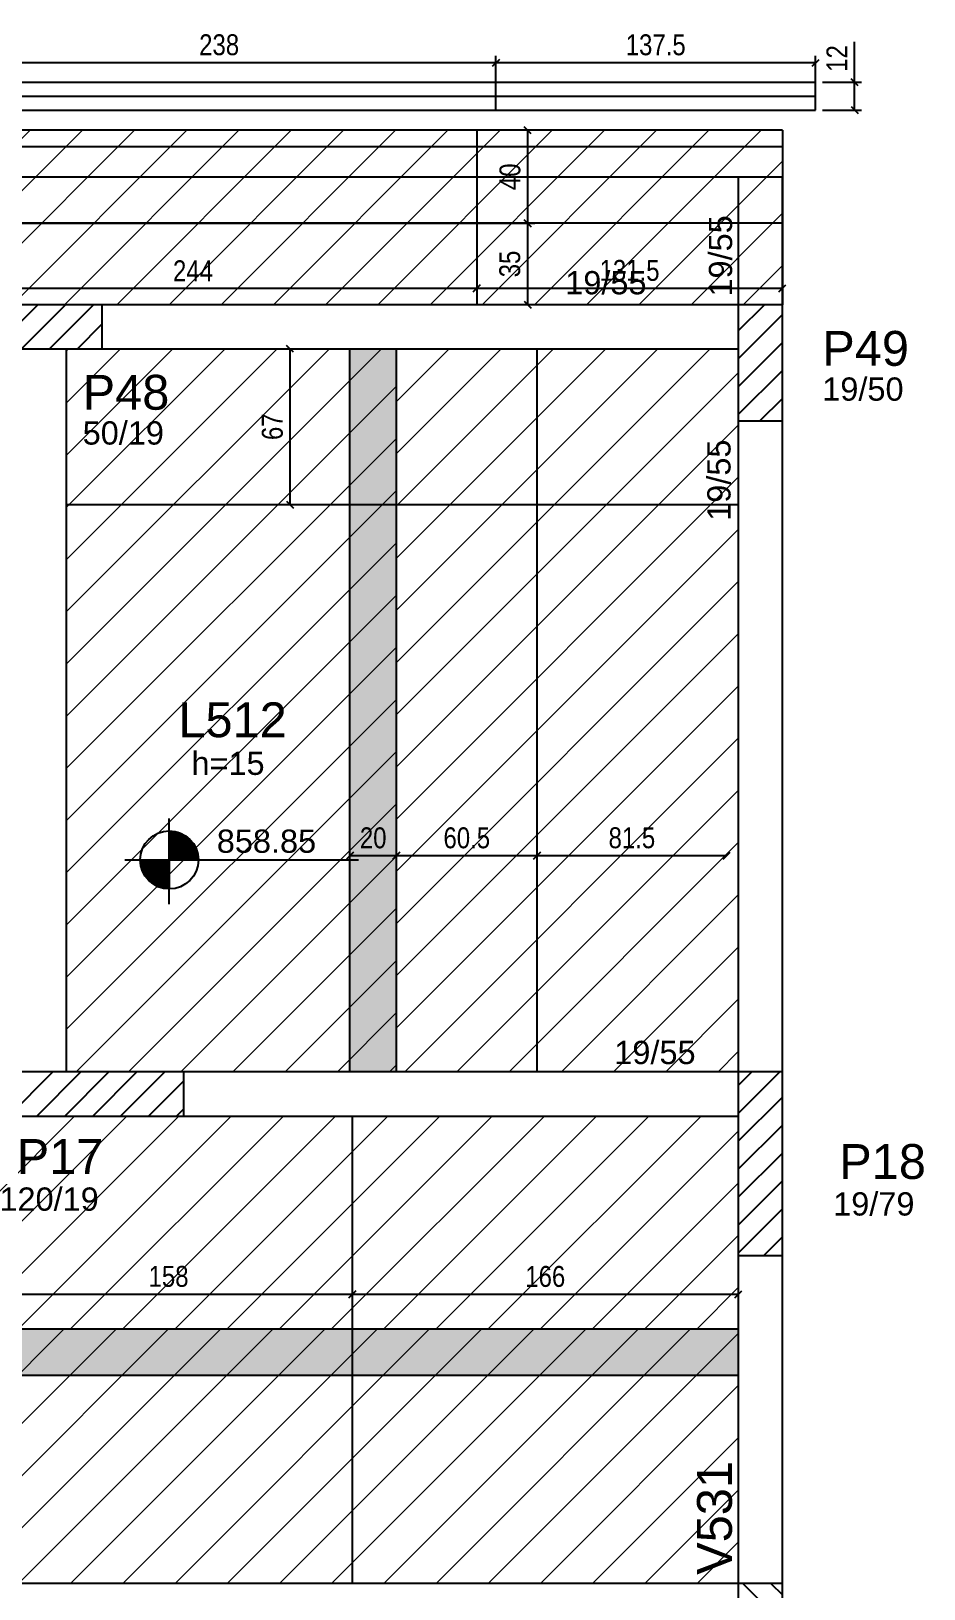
# Model space of a CAD drawing. Header units: millimetres. Extents: x 3536 to 7055, y 911 to 3688.
# Drawn here: x 6659 to 7043, y 2965 to 3635 of the extents above; entities that cross this region are included whole.
import ezdxf

# ---------------------------------------------------------------- set-up
doc = ezdxf.new("R2010")
doc.units = ezdxf.units.MM
for name, color, linetype in [('3', 3, 'Continuous'), ('4', 4, 'Continuous'), ('7', 7, 'Continuous'), ('COTA', 241, 'Continuous'), ('Painéis', 200, 'Continuous'), ('SARR_2.2x7', 40, 'Continuous')]:
    doc.layers.add(name, color=color, linetype=linetype)
doc.layers.add('Hachura', color=251, linetype='Continuous', lineweight=9)
doc.layers.add('REAPROVEITAMENTO', color=251, linetype='Continuous', lineweight=9)
doc.styles.add('COTA TECNICA-50', font='techl___.ttf', dxfattribs={"height": 9})
doc.styles.get("Standard").update_dxf_attribs({"font": 'arial.ttf'})
doc.dimstyles.new('COTA PAINEL-50', dxfattribs={"dimtxt": 9, "dimasz": 3, "dimexe": 3, "dimexo": 3, "dimgap": 3, "dimtad": 1, "dimdec": 1, "dimzin": 12, "dimdsep": 46, "dimtxsty": 'COTA TECNICA-50', "dimblk1": 'OBLIQUE', "dimblk2": 'OBLIQUE', "dimsah": 1, "dimcen": 0.9, "dimclrd": 4, "dimclre": 4, "dimclrt": 240, "dimadec": 1, "dimazin": 3, "dimtfac": 1, "dimtdec": 1, "dimtmove": 0, "dimatfit": 3, "dimfxl": 1, "dimtolj": 1, "dimtzin": 12, "dimarcsym": 0})

# ---------------------------------------------------------------- blocks, each defined once
blk = doc.blocks.new('_Oblique')
at = {"color": 0, "linetype": 'ByBlock', "lineweight": -2}
blk.add_line((-0.5, -0.5), (0.5, 0.5), dxfattribs=at)
blk = doc.blocks.new('*D204')
at = {"layer": 'COTA', "color": 4, "lineweight": -2, "transparency": 16777216}
blk.add_line((6638.72, 3091.32), (6796.72, 3091.32), dxfattribs=at)
at = {"layer": 'Defpoints', "color": 0, "transparency": 16777216}
for p in [(6638.72, 3091.32), (6796.72, 3091.32), (6796.72, 3091.32)]:
    blk.add_point(p, dxfattribs=at)
at = {"layer": 'COTA', "color": 4, "lineweight": -2, "transparency": 16777216, "xscale": 3, "yscale": 3, "zscale": 3, "rotation": 180}
blk.add_blockref('_Oblique', (6638.72, 3091.32), dxfattribs=at)
at = {"layer": 'COTA', "color": 4, "lineweight": -2, "transparency": 16777216, "xscale": 3, "yscale": 3, "zscale": 3}
blk.add_blockref('_Oblique', (6796.72, 3091.32), dxfattribs=at)
at = {"layer": 'COTA', "color": 240, "transparency": 16777216, "insert": (6717.72, 3098.94), "char_height": 9, "attachment_point": 5, "style": 'COTA TECNICA-50'}
blk.add_mtext('\\A1;158', dxfattribs=at)
blk = doc.blocks.new('*D205')
at = {"layer": 'COTA', "color": 4, "lineweight": -2, "transparency": 16777216}
blk.add_line((6796.72, 3091.32), (6962.72, 3091.32), dxfattribs=at)
at = {"layer": 'Defpoints', "color": 0, "transparency": 16777216}
for p in [(6796.72, 3091.32), (6962.72, 3091.32), (6962.72, 3091.32)]:
    blk.add_point(p, dxfattribs=at)
at = {"layer": 'COTA', "color": 4, "lineweight": -2, "transparency": 16777216, "xscale": 3, "yscale": 3, "zscale": 3, "rotation": 180}
blk.add_blockref('_Oblique', (6796.72, 3091.32), dxfattribs=at)
at = {"layer": 'COTA', "color": 4, "lineweight": -2, "transparency": 16777216, "xscale": 3, "yscale": 3, "zscale": 3}
blk.add_blockref('_Oblique', (6962.72, 3091.32), dxfattribs=at)
at = {"layer": 'COTA', "color": 240, "transparency": 16777216, "insert": (6879.72, 3098.91), "char_height": 9, "attachment_point": 5, "style": 'COTA TECNICA-50'}
blk.add_mtext('\\A1;166', dxfattribs=at)
blk = doc.blocks.new('*D219')
at = {"layer": 'COTA', "color": 4, "lineweight": -2, "transparency": 16777216}
blk.add_line((6795.72, 3279.96), (6815.72, 3279.96), dxfattribs=at)
at = {"layer": 'Defpoints', "color": 0, "transparency": 16777216}
for p in [(6795.72, 3279.96), (6815.72, 3279.96), (6815.72, 3279.96)]:
    blk.add_point(p, dxfattribs=at)
at = {"layer": 'COTA', "color": 4, "lineweight": -2, "transparency": 16777216, "xscale": 3, "yscale": 3, "zscale": 3, "rotation": 180}
blk.add_blockref('_Oblique', (6795.72, 3279.96), dxfattribs=at)
at = {"layer": 'COTA', "color": 4, "lineweight": -2, "transparency": 16777216, "xscale": 3, "yscale": 3, "zscale": 3}
blk.add_blockref('_Oblique', (6815.72, 3279.96), dxfattribs=at)
at = {"layer": 'COTA', "color": 240, "transparency": 16777216, "insert": (6805.72, 3287.55), "char_height": 9, "attachment_point": 5, "style": 'COTA TECNICA-50'}
blk.add_mtext('\\A1;20', dxfattribs=at)
blk = doc.blocks.new('*D220')
at = {"layer": 'COTA', "color": 4, "lineweight": -2, "transparency": 16777216}
blk.add_line((6815.72, 3279.96), (6876.22, 3279.96), dxfattribs=at)
at = {"layer": 'Defpoints', "color": 0, "transparency": 16777216}
for p in [(6815.72, 3279.96), (6876.22, 3279.96), (6876.22, 3279.96)]:
    blk.add_point(p, dxfattribs=at)
at = {"layer": 'COTA', "color": 4, "lineweight": -2, "transparency": 16777216, "xscale": 3, "yscale": 3, "zscale": 3, "rotation": 180}
blk.add_blockref('_Oblique', (6815.72, 3279.96), dxfattribs=at)
at = {"layer": 'COTA', "color": 4, "lineweight": -2, "transparency": 16777216, "xscale": 3, "yscale": 3, "zscale": 3}
blk.add_blockref('_Oblique', (6876.22, 3279.96), dxfattribs=at)
at = {"layer": 'COTA', "color": 240, "transparency": 16777216, "insert": (6845.97, 3287.56), "char_height": 9, "attachment_point": 5, "style": 'COTA TECNICA-50'}
blk.add_mtext('\\A1;60.5', dxfattribs=at)
blk = doc.blocks.new('*D48')
at = {"layer": 'COTA', "color": 4, "lineweight": -2, "transparency": 16777216}
blk.add_line((6769.98, 3430.94), (6769.98, 3497.94), dxfattribs=at)
at = {"layer": 'Defpoints', "color": 0, "transparency": 16777216}
for p in [(6769.98, 3497.94), (6769.98, 3497.94), (6769.98, 3430.94)]:
    blk.add_point(p, dxfattribs=at)
at = {"layer": 'COTA', "color": 4, "lineweight": -2, "transparency": 16777216, "xscale": 3, "yscale": 3, "zscale": 3}
for p, rotation in [((6769.98, 3497.94), 90), ((6769.98, 3430.94), 270)]:
    blk.add_blockref('_Oblique', p, dxfattribs=dict(at, rotation=rotation))
at = {"layer": 'COTA', "color": 240, "transparency": 16777216, "insert": (6762.39, 3464.44), "char_height": 9, "attachment_point": 5, "rotation": 90, "style": 'COTA TECNICA-50'}
blk.add_mtext('\\A1;67', dxfattribs=at)
blk = doc.blocks.new('*D49')
at = {"layer": 'COTA', "color": 4, "lineweight": -2, "transparency": 16777216}
blk.add_line((6876.22, 3279.96), (6957.72, 3279.96), dxfattribs=at)
at = {"layer": 'Defpoints', "color": 0, "transparency": 16777216}
for p in [(6876.22, 3279.96), (6957.72, 3279.96), (6957.72, 3279.96)]:
    blk.add_point(p, dxfattribs=at)
at = {"layer": 'COTA', "color": 4, "lineweight": -2, "transparency": 16777216, "xscale": 3, "yscale": 3, "zscale": 3, "rotation": 180}
blk.add_blockref('_Oblique', (6876.22, 3279.96), dxfattribs=at)
at = {"layer": 'COTA', "color": 4, "lineweight": -2, "transparency": 16777216, "xscale": 3, "yscale": 3, "zscale": 3}
blk.add_blockref('_Oblique', (6957.72, 3279.96), dxfattribs=at)
at = {"layer": 'COTA', "color": 240, "transparency": 16777216, "insert": (6916.97, 3287.58), "char_height": 9, "attachment_point": 5, "style": 'COTA TECNICA-50'}
blk.add_mtext('\\A1;81.5', dxfattribs=at)
blk = doc.blocks.new('*D335')
at = {"layer": 'COTA', "color": 4, "lineweight": -2, "transparency": 16777216}
blk.add_line((6981.72, 3523.94), (6850.22, 3523.94), dxfattribs=at)
at = {"layer": 'Defpoints', "color": 0, "transparency": 16777216}
for p in [(6850.22, 3523.94), (6850.22, 3523.94), (6981.72, 3523.94)]:
    blk.add_point(p, dxfattribs=at)
at = {"layer": 'COTA', "color": 4, "lineweight": -2, "transparency": 16777216, "xscale": 3, "yscale": 3, "zscale": 3, "rotation": 180}
blk.add_blockref('_Oblique', (6850.22, 3523.94), dxfattribs=at)
at = {"layer": 'COTA', "color": 4, "lineweight": -2, "transparency": 16777216, "xscale": 3, "yscale": 3, "zscale": 3}
blk.add_blockref('_Oblique', (6981.72, 3523.94), dxfattribs=at)
at = {"layer": 'COTA', "color": 240, "transparency": 16777216, "insert": (6915.97, 3531.63), "char_height": 9, "attachment_point": 5, "style": 'COTA TECNICA-50'}
blk.add_mtext('\\A1;131.5', dxfattribs=at)
blk = doc.blocks.new('*D336')
at = {"layer": 'COTA', "color": 4, "lineweight": -2, "transparency": 16777216}
for p, q in [((6606.22, 3526.1), (6606.22, 3526.94)), ((6850.22, 3523.94), (6606.22, 3523.94))]:
    blk.add_line(p, q, dxfattribs=at)
at = {"layer": 'Defpoints', "color": 0, "transparency": 16777216}
for p in [(6606.22, 3523.94), (6606.22, 3523.1), (6850.22, 3523.94)]:
    blk.add_point(p, dxfattribs=at)
at = {"layer": 'COTA', "color": 4, "lineweight": -2, "transparency": 16777216, "xscale": 3, "yscale": 3, "zscale": 3, "rotation": 180}
blk.add_blockref('_Oblique', (6606.22, 3523.94), dxfattribs=at)
at = {"layer": 'COTA', "color": 4, "lineweight": -2, "transparency": 16777216, "xscale": 3, "yscale": 3, "zscale": 3}
blk.add_blockref('_Oblique', (6850.22, 3523.94), dxfattribs=at)
at = {"layer": 'COTA', "color": 240, "transparency": 16777216, "insert": (6728.22, 3531.5), "char_height": 9, "attachment_point": 5, "style": 'COTA TECNICA-50'}
blk.add_mtext('\\A1;244', dxfattribs=at)
blk = doc.blocks.new('*D339')
at = {"layer": 'COTA', "color": 4, "lineweight": -2, "transparency": 16777216}
for p, q in [((3837.25, 3551.94), (6875.19, 3551.94)), ((6872.19, 3516.94), (6872.19, 3551.94))]:
    blk.add_line(p, q, dxfattribs=at)
at = {"layer": 'Defpoints', "color": 0, "transparency": 16777216}
for p in [(3834.25, 3551.94), (6872.19, 3551.94), (6872.19, 3516.94)]:
    blk.add_point(p, dxfattribs=at)
at = {"layer": 'COTA', "color": 4, "lineweight": -2, "transparency": 16777216, "xscale": 3, "yscale": 3, "zscale": 3}
for p, rotation in [((6872.19, 3551.94), 90), ((6872.19, 3516.94), 270)]:
    blk.add_blockref('_Oblique', p, dxfattribs=dict(at, rotation=rotation))
at = {"layer": 'COTA', "color": 240, "transparency": 16777216, "insert": (6864.49, 3534.44), "char_height": 9, "attachment_point": 5, "rotation": 90, "style": 'COTA TECNICA-50'}
blk.add_mtext('\\A1;35', dxfattribs=at)
blk = doc.blocks.new('*D328')
at = {"layer": 'COTA', "color": 4, "lineweight": -2, "transparency": 16777216}
blk.add_line((6872.19, 3551.94), (6872.19, 3591.94), dxfattribs=at)
at = {"layer": 'Defpoints', "color": 0, "transparency": 16777216}
for p in [(6872.19, 3591.94), (6872.19, 3591.94), (6872.19, 3551.94)]:
    blk.add_point(p, dxfattribs=at)
at = {"layer": 'COTA', "color": 4, "lineweight": -2, "transparency": 16777216, "xscale": 3, "yscale": 3, "zscale": 3}
for p, rotation in [((6872.19, 3591.94), 90), ((6872.19, 3551.94), 270)]:
    blk.add_blockref('_Oblique', p, dxfattribs=dict(at, rotation=rotation))
at = {"layer": 'COTA', "color": 240, "transparency": 16777216, "insert": (6864.59, 3571.94), "char_height": 9, "attachment_point": 5, "rotation": 90, "style": 'COTA TECNICA-50'}
blk.add_mtext('\\A1;40', dxfattribs=at)
blk = doc.blocks.new('*D331')
at = {"layer": 'COTA', "color": 4, "lineweight": -2, "transparency": 16777216}
for p, q in [((6858.47, 3608.24), (6858.47, 3623.96)), ((6995.97, 3620.96), (6858.47, 3620.96)), ((6995.97, 3608.24), (6995.97, 3623.96))]:
    blk.add_line(p, q, dxfattribs=at)
at = {"layer": 'Defpoints', "color": 0, "transparency": 16777216}
for p in [(6858.47, 3620.96), (6858.47, 3605.24), (6995.97, 3605.24)]:
    blk.add_point(p, dxfattribs=at)
at = {"layer": 'COTA', "color": 4, "lineweight": -2, "transparency": 16777216, "xscale": 3, "yscale": 3, "zscale": 3, "rotation": 180}
blk.add_blockref('_Oblique', (6858.47, 3620.96), dxfattribs=at)
at = {"layer": 'COTA', "color": 4, "lineweight": -2, "transparency": 16777216, "xscale": 3, "yscale": 3, "zscale": 3}
blk.add_blockref('_Oblique', (6995.97, 3620.96), dxfattribs=at)
at = {"layer": 'COTA', "color": 240, "transparency": 16777216, "insert": (6927.22, 3628.66), "char_height": 9, "attachment_point": 5, "style": 'COTA TECNICA-50'}
blk.add_mtext('\\A1;137.5', dxfattribs=at)
blk = doc.blocks.new('*D332')
at = {"layer": 'COTA', "color": 4, "lineweight": -2, "transparency": 16777216}
for p, q in [((6620.47, 3608.24), (6620.47, 3623.96)), ((6858.47, 3620.96), (6620.47, 3620.96)), ((6858.47, 3608.24), (6858.47, 3623.96))]:
    blk.add_line(p, q, dxfattribs=at)
at = {"layer": 'Defpoints', "color": 0, "transparency": 16777216}
for p in [(6620.47, 3620.96), (6620.47, 3605.24), (6858.47, 3605.24)]:
    blk.add_point(p, dxfattribs=at)
at = {"layer": 'COTA', "color": 4, "lineweight": -2, "transparency": 16777216, "xscale": 3, "yscale": 3, "zscale": 3, "rotation": 180}
blk.add_blockref('_Oblique', (6620.47, 3620.96), dxfattribs=at)
at = {"layer": 'COTA', "color": 4, "lineweight": -2, "transparency": 16777216, "xscale": 3, "yscale": 3, "zscale": 3}
blk.add_blockref('_Oblique', (6858.47, 3620.96), dxfattribs=at)
at = {"layer": 'COTA', "color": 240, "transparency": 16777216, "insert": (6739.47, 3628.68), "char_height": 9, "attachment_point": 5, "style": 'COTA TECNICA-50'}
blk.add_mtext('\\A1;238', dxfattribs=at)
blk = doc.blocks.new('*D341')
at = {"layer": 'COTA', "color": 4, "lineweight": -2, "transparency": 16777216}
for p, q in [((7012.71, 3612.63), (7012.71, 3630.01)), ((6998.97, 3612.63), (7015.71, 3612.63)), ((7012.71, 3600.63), (7012.71, 3612.63)), ((6998.97, 3600.63), (7015.71, 3600.63))]:
    blk.add_line(p, q, dxfattribs=at)
at = {"layer": 'Defpoints', "color": 0, "transparency": 16777216}
for p in [(6995.97, 3612.63), (7012.71, 3612.63), (6995.97, 3600.63)]:
    blk.add_point(p, dxfattribs=at)
at = {"layer": 'COTA', "color": 4, "lineweight": -2, "transparency": 16777216, "xscale": 3, "yscale": 3, "zscale": 3}
for p, rotation in [((7012.71, 3612.63), 90), ((7012.71, 3600.63), 270)]:
    blk.add_blockref('_Oblique', p, dxfattribs=dict(at, rotation=rotation))
at = {"layer": 'COTA', "color": 240, "transparency": 16777216, "insert": (7005.16, 3622.82), "char_height": 9, "attachment_point": 5, "rotation": 90, "style": 'COTA TECNICA-50'}
blk.add_mtext('\\A1;12', dxfattribs=at)

msp = doc.modelspace()

# ---------------------------------------------------------------- hatches: boundary and pattern name
at = {"layer": 'Hachura', "linetype": 'ByBlock'}
h = msp.add_hatch(color=256, dxfattribs=at)
h.dxf.hatch_style = 1
h.paths.add_polyline_path([(6795.72, 3186.94), (6815.72, 3186.94), (6815.72, 3497.94), (6795.72, 3497.94)])
h = msp.add_hatch(color=256, dxfattribs=at)
h.dxf.hatch_style = 1
h.paths.add_polyline_path([(6962.72, 3056.44), (6962.72, 3076.44), (6236.72, 3076.44), (6236.72, 3056.44)])
at = {"layer": 'REAPROVEITAMENTO', "linetype": 'ByBlock'}
h = msp.add_hatch(dxfattribs=at)
h.set_pattern_fill('ANSI31', color=256, scale=5, style=2)
h.set_pattern_definition([(45, (-2850.029, 1761.824), (-11.22532, 11.22532), [])])
h.paths.add_polyline_path([(6236.72, 3621.94), (6606.22, 3621.94), (6606.22, 3591.94), (6981.72, 3591.94), (6981.72, 3516.94), (6236.72, 3516.94)])
h = msp.add_hatch(dxfattribs=at)
h.set_pattern_fill('ANSI31', color=256, scale=5, style=2)
h.set_pattern_definition([(45, (399.212, 1420.771), (-11.22532, 11.22532), [])])
h.paths.add_polyline_path([(6815.72, 3497.94), (6673.72, 3497.94), (6673.72, 3186.89), (6815.72, 3186.89)])
h = msp.add_hatch(dxfattribs=at)
h.set_pattern_fill('ANSI31', color=256, scale=5, style=2)
h.set_pattern_definition([(45, (667.697, 88.718), (-11.22532, 11.22532), [])])
h.paths.add_polyline_path([(6962.72, 3497.94), (6815.72, 3497.94), (6815.72, 3186.89), (6962.72, 3186.89)])
h = msp.add_hatch(dxfattribs=at)
h.set_pattern_fill('ANSI31', color=256, scale=5, style=2)
h.set_pattern_definition([(45, (566.212, 940.824), (-11.22532, 11.22532), [])])
h.paths.add_polyline_path([(6962.72, 3076.44), (6962.72, 3167.94), (6236.72, 3167.94), (6236.72, 3076.44)])
h = msp.add_hatch(dxfattribs=at)
h.set_pattern_fill('ANSI31', color=256, scale=5, style=2)
h.set_pattern_definition([(45, (566.212, 831.324), (-11.22532, 11.22532), [])])
h.paths.add_polyline_path([(6236.72, 2966.94), (6962.72, 2966.94), (6962.72, 3076.44), (6236.72, 3076.44)])

# ---------------------------------------------------------------- linework, layer by layer
at = {"layer": '3', "linetype": 'Continuous', "ltscale": 15}
for p, q in [((6544.22, 3571.94), (6981.72, 3571.94)), ((6642.43, 3497.94), (6661.43, 3516.94)), ((6654.45, 3497.94), (6673.45, 3516.94)), ((6666.47, 3497.94), (6685.47, 3516.94)), ((6962.72, 3505.69), (6973.97, 3516.94)), ((6962.72, 3493.67), (6981.72, 3512.67)), ((6678.49, 3497.94), (6689.22, 3508.67)), ((6673.72, 3497.94), (6673.72, 3186.94)), ((6962.72, 3481.65), (6981.72, 3500.65)), ((6962.72, 3469.63), (6981.72, 3488.63)), ((6972.06, 3466.94), (6981.72, 3476.61)), ((6718.03, 3259.02), (6718.03, 3295.88)), ((6718.03, 3290.63), (6718.03, 3265.63)), ((6718.03, 3290.02), (6721.88, 3290.02)), ((6718.03, 3289.23), (6723.78, 3289.23)), ((6718.03, 3288.44), (6725.1, 3288.44)), ((6718.03, 3287.64), (6726.14, 3287.64)), ((6718.03, 3286.85), (6726.99, 3286.85)), ((6718.03, 3286.06), (6727.7, 3286.06)), ((6718.03, 3285.27), (6728.3, 3285.27)), ((6718.03, 3284.47), (6728.8, 3284.47)), ((6718.03, 3283.68), (6729.23, 3283.68)), ((6698.98, 3278.13), (6799.37, 3278.13)), ((6705.53, 3278.13), (6730.53, 3278.13)), ((6718.03, 3277.34), (6705.53, 3277.34)), ((6718.03, 3276.54), (6705.63, 3276.54)), ((6718.03, 3282.89), (6729.59, 3282.89)), ((6718.03, 3282.09), (6729.89, 3282.09)), ((6718.03, 3281.3), (6730.12, 3281.3)), ((6718.03, 3280.51), (6730.3, 3280.51)), ((6718.03, 3279.72), (6730.43, 3279.72)), ((6718.03, 3278.92), (6730.53, 3278.92)), ((6718.03, 3275.75), (6705.76, 3275.75)), ((6718.03, 3274.96), (6705.94, 3274.96)), ((6718.03, 3274.17), (6706.18, 3274.17)), ((6718.03, 3273.37), (6706.47, 3273.37)), ((6718.03, 3272.58), (6706.83, 3272.58)), ((6718.03, 3271.79), (6707.26, 3271.79)), ((6718.03, 3270.99), (6707.77, 3270.99)), ((6718.03, 3270.2), (6708.37, 3270.2)), ((6718.03, 3269.41), (6709.08, 3269.41)), ((6718.03, 3268.62), (6709.93, 3268.62)), ((6718.03, 3267.82), (6710.96, 3267.82)), ((6718.03, 3267.03), (6712.28, 3267.03)), ((6718.03, 3266.24), (6714.18, 3266.24)), ((6649.02, 3167.94), (6668.02, 3186.94)), ((6661.04, 3167.94), (6680.04, 3186.94)), ((6673.06, 3167.94), (6692.06, 3186.94)), ((6685.08, 3167.94), (6704.08, 3186.94)), ((6697.1, 3167.94), (6716.1, 3186.94)), ((6709.12, 3167.94), (6724.22, 3183.04)), ((6962.72, 3169.11), (6980.56, 3186.94)), ((6962.72, 3181.13), (6968.54, 3186.94)), ((6962.72, 3157.09), (6981.72, 3176.09)), ((6721.14, 3167.94), (6724.22, 3171.02)), ((6962.72, 3145.06), (6981.72, 3164.06)), ((6962.72, 3133.04), (6981.72, 3152.04)), ((6962.72, 3121.02), (6981.72, 3140.02)), ((6962.72, 3109), (6981.72, 3128)), ((6973.68, 3107.94), (6981.72, 3115.98)), ((6964.71, 2966.94), (6981.72, 2949.93)), ((6976.73, 2966.94), (6981.72, 2961.95))]:
    msp.add_line(p, q, dxfattribs=at)
at = {"layer": '3', "linetype": 'Continuous'}
for points in [[(6962.72, 3571.94), (6962.72, 3516.94)], [(6981.72, 3516.94), (6981.72, 3571.94)], [(6962.72, 3516.94), (6689.22, 3516.94)], [(6689.22, 3497.94), (6962.72, 3497.94)], [(6962.72, 3466.94), (6962.72, 3186.94)], [(6981.72, 3186.94), (6981.72, 3466.94)], [(6962.72, 3186.94), (6724.22, 3186.94)], [(6724.22, 3167.94), (6962.72, 3167.94)], [(6962.72, 3107.94), (6962.72, 2966.94)], [(6981.72, 2966.94), (6981.72, 3107.94)], [(6773.22, 2966.94), (6574.22, 2966.94)], [(6962.72, 2966.94), (6773.22, 2966.94)]]:
    msp.add_lwpolyline(points, dxfattribs=at)
msp.add_circle((6718.03, 3278.13), 12.5, dxfattribs=at)
at = {"layer": '7', "linetype": 'Continuous'}
for points in [[(6639.22, 3497.94), (6689.22, 3497.94), (6689.22, 3516.94), (6639.22, 3516.94), (6639.22, 3497.94)], [(6962.72, 3466.94), (6981.72, 3466.94), (6981.72, 3516.94), (6962.72, 3516.94), (6962.72, 3466.94)], [(6604.22, 3167.94), (6724.22, 3167.94), (6724.22, 3186.94), (6604.22, 3186.94), (6604.22, 3167.94)], [(6962.72, 3107.94), (6981.72, 3107.94), (6981.72, 3186.94), (6962.72, 3186.94), (6962.72, 3107.94)], [(6981.72, 2748.94), (6981.72, 2966.94), (6962.72, 2966.94), (6962.72, 2767.94), (6816.72, 2767.94), (6816.72, 2748.94), (6981.72, 2748.94)]]:
    msp.add_lwpolyline(points, dxfattribs=at)
at = {"layer": 'Painéis', "linetype": 'ByBlock'}
for p, q in [((6620.47, 3612.63), (6858.47, 3612.63)), ((6858.47, 3612.63), (6995.97, 3612.63)), ((6620.47, 3600.63), (6858.47, 3600.63)), ((6858.47, 3600.63), (6995.97, 3600.63))]:
    msp.add_line(p, q, dxfattribs=at)
at = {"layer": 'Painéis'}
for p, q in [((6858.47, 3600.63), (6858.47, 3612.63)), ((6858.47, 3600.63), (6858.47, 3612.63)), ((6995.97, 3600.63), (6995.97, 3612.63)), ((6981.72, 3591.94), (6606.22, 3591.94)), ((6850.22, 3591.94), (6850.22, 3516.94)), ((6981.72, 3591.94), (6981.72, 3516.94)), ((6981.72, 3551.94), (6236.72, 3551.94)), ((6795.72, 3186.94), (6795.72, 3497.94)), ((6815.72, 3186.94), (6815.72, 3497.94)), ((6876.22, 3186.94), (6876.22, 3497.94)), ((6673.72, 3430.94), (6962.72, 3430.94)), ((6796.72, 3167.94), (6796.72, 2966.94)), ((3823.72, 3076.44), (6962.72, 3076.44)), ((6236.72, 3056.44), (6962.72, 3056.44))]:
    msp.add_line(p, q, dxfattribs=at)
at = {"layer": 'SARR_2.2x7', "linetype": 'Continuous'}
for p, q in [((6620.47, 3606.63), (6858.47, 3606.63)), ((6858.47, 3606.63), (6995.97, 3606.63)), ((6606.22, 3584.94), (6850.22, 3584.94)), ((6850.22, 3584.94), (6981.72, 3584.94))]:
    msp.add_line(p, q, dxfattribs=at)

# ---------------------------------------------------------------- texts
at = {"layer": '3', "linetype": 'Continuous'}
for p in [(6960.07, 3520.43), (6959.4, 3423.97)]:
    msp.add_text('19/55', height=10, rotation=90, dxfattribs=at).set_placement(p)
for s, p in [('19/55', (6888.32, 3521.39)), ('19/50', (6998.85, 3475.64)), ('50/19', (6680.77, 3456.76)), ('h=15', (6727.55, 3314.69)), ('858.85', (6738.46, 3281.18)), ('19/55', (6909.41, 3190.31)), ('120/19', (6644.99, 3127.24)), ('19/79', (7003.54, 3125.16))]:
    msp.add_text(s, height=10, dxfattribs=at).set_placement(p)
at = {"layer": '4', "linetype": 'Continuous'}
for s, p in [('P49', (6998.85, 3490.64)), ('P48', (6680.77, 3471.76)), ('L512', (6721.93, 3330.89)), ('P17', (6652.41, 3143.06)), ('P18', (7006.15, 3140.9))]:
    msp.add_text(s, height=15, dxfattribs=at).set_placement(p)
msp.add_text('V531', height=15, rotation=90, dxfattribs=at).set_placement((6959.98, 2970.64))

# ---------------------------------------------------------------- dimensions: what is measured, and where the dimension line sits
at = {"layer": 'COTA'}
for base, p1, p2, angle, picture, middle in [((6620.47, 3620.96), (6858.47, 3605.24), (6620.47, 3605.24), 180, '*D332', (6739.47, 3628.68)), ((6858.47, 3620.96), (6995.97, 3605.24), (6858.47, 3605.24), 180, '*D331', (6927.22, 3628.66)), ((6872.19, 3591.94), (6872.19, 3551.94), (6872.19, 3591.94), 90, '*D328', (6864.59, 3571.94)), ((6872.19, 3551.94), (6872.19, 3516.94), (3834.25, 3551.94), 90, '*D339', (6864.49, 3534.44)), ((6850.22, 3523.94), (6981.72, 3523.94), (6850.22, 3523.94), 180, '*D335', (6915.97, 3531.63)), ((6606.22, 3523.94), (6850.22, 3523.94), (6606.22, 3523.1), 180, '*D336', (6728.22, 3531.5)), ((6769.98, 3497.94), (6769.98, 3430.94), (6769.98, 3497.94), 90, '*D48', (6762.39, 3464.44))]:
    dim = msp.add_linear_dim(base=base, p1=p1, p2=p2, angle=angle, dimstyle='COTA PAINEL-50', dxfattribs=at)
    dim.commit()
    dim.dimension.update_dxf_attribs({"geometry": picture, "text_midpoint": middle})
dim = msp.add_aligned_dim(p1=(6995.97, 3600.63), p2=(6995.97, 3612.63), distance=-16.74, dimstyle='COTA PAINEL-50', dxfattribs=at)
dim.commit()
dim.dimension.update_dxf_attribs({"geometry": '*D341', "text_midpoint": (7005.16, 3622.82)})
for base, p1, p2, picture, middle in [((6815.72, 3279.96), (6795.72, 3279.96), (6815.72, 3279.96), '*D219', (6805.72, 3287.55)), ((6876.22, 3279.96), (6815.72, 3279.96), (6876.22, 3279.96), '*D220', (6845.97, 3287.56)), ((6957.72, 3279.96), (6876.22, 3279.96), (6957.72, 3279.96), '*D49', (6916.97, 3287.58))]:
    dim = msp.add_linear_dim(base=base, p1=p1, p2=p2, dimstyle='COTA PAINEL-50', dxfattribs=at)
    dim.commit()
    dim.dimension.update_dxf_attribs({"geometry": picture, "text_midpoint": middle})
for base, p1, p2, picture, middle in [((6796.72, 3091.32), (6638.72, 3091.32), (6796.72, 3091.32), '*D204', (6717.72, 3098.94)), ((6962.72, 3091.32), (6796.72, 3091.32), (6962.72, 3091.32), '*D205', (6879.72, 3098.91))]:
    dim = msp.add_linear_dim(base=base, p1=p1, p2=p2, dimstyle='COTA PAINEL-50', override={"dimtmove": 1}, dxfattribs=at)
    dim.commit()
    dim.dimension.update_dxf_attribs({"geometry": picture, "text_midpoint": middle})

doc.saveas('drawing.dxf')
